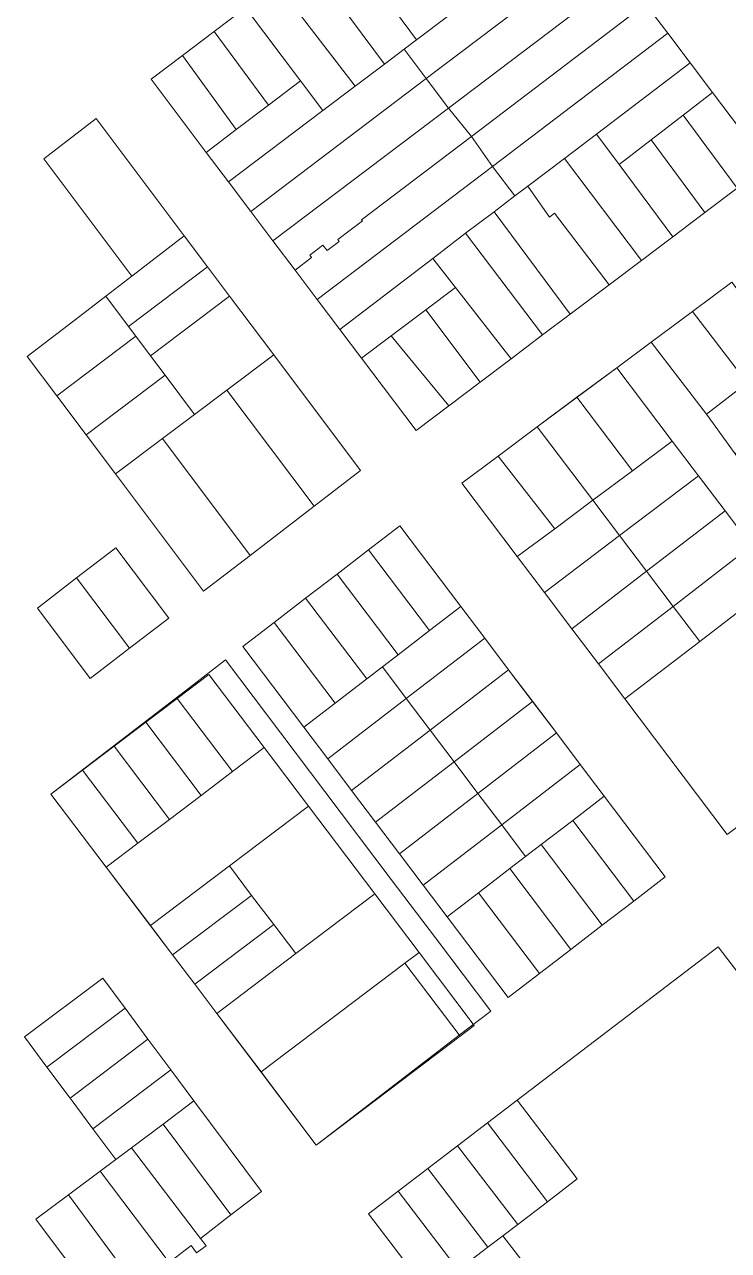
# Model space of a CAD drawing. Header units: metres. Extents: x 3873 to 16340, y -5213 to 3289.
# Drawn here: x 3875.2 to 4067.2, y 1827.7 to 2161.9 of the extents above; entities that cross this region are included whole.
import ezdxf

# ---------------------------------------------------------------- set-up
doc = ezdxf.new("R2010")
doc.units = ezdxf.units.M
doc.layers.add('CONTEXTO-MANZANAS', color=8, linetype='Continuous', lineweight=0, plot=False)
doc.layers.add('CONTEXTO-PARCELAS', color=9, linetype='Continuous', lineweight=0, plot=False)

msp = doc.modelspace()

# ---------------------------------------------------------------- linework, layer by layer
at = {"layer": 'CONTEXTO-MANZANAS'}
for points in [[(4069.54, 2117.32), (4060.75, 2110.69), (4051.97, 2104.07), (4043.41, 2097.6), (4034.66, 2090.98), (4024, 2082.94), (4016.5, 2077.29), (4007.88, 2070.79), (3999.47, 2064.44), (3990.94, 2058.01), (3981.97, 2051.23), (3967.07, 2070.94), (3961.16, 2078.79), (3955.04, 2086.99), (3949, 2094.96), (3942.95, 2102.94), (3936.89, 2110.99), (3930.82, 2119.04), (3924.75, 2127.07), (3909.72, 2147.01), (3918.32, 2153.51), (3926.91, 2160.01), (3935.5, 2166.47)], [(4044.59, 2167.53), (4050.64, 2159.57), (4056.69, 2151.47), (4062.79, 2143.41), (4077.79, 2123.57)], [(4066.79, 1941.13), (4038.91, 1978.04), (4031.72, 1987.62), (4024.47, 1997.19), (4016.97, 2007.1), (4009.57, 2016.88), (3994.47, 2036.88), (4004.38, 2044.29), (4015, 2052.26), (4025.88, 2060.3), (4036.71, 2068.36), (4046.12, 2075.36), (4057.38, 2083.73), (4068.1, 2091.69)], [(4007.08, 1896.61), (3990.44, 1918.63), (3983.93, 1927.24), (3977.42, 1935.86), (3970.91, 1944.48), (3964.39, 1953.11), (3957.88, 1961.72), (3951.37, 1970.34), (3934.74, 1992.36), (3943.3, 1998.94), (3951.86, 2005.52), (3960.44, 2012.12), (3969.01, 2018.71), (3977.57, 2025.29), (3994.2, 2003.26), (4000.7, 1994.64), (4007.21, 1986.02), (4013.72, 1977.41), (4020.24, 1968.77), (4026.74, 1960.15), (4033.25, 1951.53), (4049.88, 1929.51), (4041.32, 1922.92), (4032.75, 1916.34), (4024.21, 1909.77), (4015.64, 1903.19), (4007.08, 1896.61)], [(3882.41, 1952.13), (3921.42, 1982.12), (3929.98, 1988.7), (3945.05, 1968.75), (3957.1, 1952.81), (3975.19, 1928.86), (3987.25, 1912.9), (4002.32, 1892.95), (3993.76, 1886.37), (3954.75, 1856.38), (3939.69, 1876.33), (3927.64, 1892.29), (3921.61, 1900.27), (3915.58, 1908.24), (3909.55, 1916.23), (3897.49, 1932.19), (3882.41, 1952.13)], [(4087.63, 1956.63), (4066.79, 1941.13)], [(3985.38, 1816.21), (3968.99, 1837.67), (3977.1, 1843.86), (3985.2, 1850.05), (3993.31, 1856.24), (4001.42, 1862.43), (4009.52, 1868.62), (4064.36, 1910.5)], [(4064.36, 1910.5), (4100.78, 1862.81), (4107.45, 1854.07), (4114.13, 1845.33), (4120.8, 1836.59), (4137.19, 1815.13)]]:
    msp.add_lwpolyline(points, dxfattribs=at)
at = {"layer": 'CONTEXTO-PARCELAS'}
for points in [[(3982.13, 2157.79), (3961.25, 2185.91), (3970.04, 2192.54), (3990.91, 2164.44), (3982.13, 2157.79)], [(3982.13, 2157.79), (3961.25, 2185.91), (3970.04, 2192.54), (3990.91, 2164.44), (3982.13, 2157.79)], [(3990.91, 2164.44), (3999.69, 2171.07), (4026.54, 2191.38), (4032.57, 2183.4), (3984.73, 2147.19), (3978.69, 2155.19), (3982.13, 2157.79), (3990.91, 2164.44)], [(3990.91, 2164.44), (3999.69, 2171.07), (4026.54, 2191.38), (4032.57, 2183.4), (3984.73, 2147.19), (3978.69, 2155.19), (3982.13, 2157.79), (3990.91, 2164.44)], [(3982.13, 2157.79), (3978.69, 2155.19), (3973.35, 2151.16), (3952.47, 2179.29), (3961.25, 2185.91), (3982.13, 2157.79)], [(3982.13, 2157.79), (3978.69, 2155.19), (3973.35, 2151.16), (3952.47, 2179.29), (3961.25, 2185.91), (3982.13, 2157.79)], [(3984.73, 2147.19), (4032.57, 2183.4), (4038.6, 2175.42), (3990.78, 2139.18), (3984.73, 2147.19)], [(3984.73, 2147.19), (4032.57, 2183.4), (4038.6, 2175.42), (3990.78, 2139.18), (3984.73, 2147.19)], [(3965.35, 2145.1), (3944.04, 2172.91), (3952.47, 2179.29), (3973.35, 2151.16), (3965.35, 2145.1)], [(3965.35, 2145.1), (3944.04, 2172.91), (3952.47, 2179.29), (3973.35, 2151.16), (3965.35, 2145.1)], [(3956.57, 2138.47), (3950.47, 2146.57), (3935.5, 2166.47), (3944.04, 2172.91), (3965.35, 2145.1), (3956.57, 2138.47)], [(3956.57, 2138.47), (3950.47, 2146.57), (3935.5, 2166.47), (3944.04, 2172.91), (3965.35, 2145.1), (3956.57, 2138.47)], [(3997.13, 2131.39), (3990.78, 2139.18), (4038.6, 2175.42), (4044.59, 2167.53), (3997.13, 2131.39)], [(3997.13, 2131.39), (3990.78, 2139.18), (4038.6, 2175.42), (4044.59, 2167.53), (3997.13, 2131.39)], [(3926.91, 2160.01), (3935.5, 2166.47), (3950.47, 2146.57), (3941.72, 2139.94), (3926.91, 2160.01)], [(3926.91, 2160.01), (3935.5, 2166.47), (3950.47, 2146.57), (3941.72, 2139.94), (3926.91, 2160.01)], [(3997.13, 2131.39), (4044.59, 2167.53), (4050.64, 2159.57), (4002.86, 2123.23), (3997.13, 2131.39)], [(3997.13, 2131.39), (4044.59, 2167.53), (4050.64, 2159.57), (4002.86, 2123.23), (3997.13, 2131.39)], [(3918.32, 2153.51), (3926.91, 2160.01), (3941.72, 2139.94), (3932.94, 2133.29), (3918.32, 2153.51)], [(3918.32, 2153.51), (3926.91, 2160.01), (3941.72, 2139.94), (3932.94, 2133.29), (3918.32, 2153.51)], [(4008.88, 2115.19), (4002.86, 2123.23), (4050.64, 2159.57), (4056.69, 2151.47), (4031.19, 2132.07), (4022.44, 2125.41), (4012.44, 2117.91), (4008.88, 2115.19)], [(4008.88, 2115.19), (4002.86, 2123.23), (4050.64, 2159.57), (4056.69, 2151.47), (4031.19, 2132.07), (4022.44, 2125.41), (4012.44, 2117.91), (4008.88, 2115.19)], [(3924.75, 2127.07), (3909.72, 2147.01), (3918.32, 2153.51), (3932.94, 2133.29), (3924.75, 2127.07)], [(3924.75, 2127.07), (3909.72, 2147.01), (3918.32, 2153.51), (3932.94, 2133.29), (3924.75, 2127.07)], [(3956.57, 2138.47), (3965.35, 2145.1), (3973.35, 2151.16), (3978.69, 2155.19), (3984.73, 2147.19), (3936.89, 2110.99), (3930.82, 2119.04), (3956.57, 2138.47)], [(3956.57, 2138.47), (3965.35, 2145.1), (3973.35, 2151.16), (3978.69, 2155.19), (3984.73, 2147.19), (3936.89, 2110.99), (3930.82, 2119.04), (3956.57, 2138.47)], [(4031.19, 2132.07), (4056.69, 2151.47), (4062.79, 2143.41), (4054.79, 2137.22), (4046.07, 2130.47), (4037.38, 2123.76), (4031.19, 2132.07)], [(4031.19, 2132.07), (4056.69, 2151.47), (4062.79, 2143.41), (4054.79, 2137.22), (4046.07, 2130.47), (4037.38, 2123.76), (4031.19, 2132.07)], [(3941.72, 2139.94), (3950.47, 2146.57), (3956.57, 2138.47), (3930.82, 2119.04), (3924.75, 2127.07), (3932.94, 2133.29), (3941.72, 2139.94)], [(3941.72, 2139.94), (3950.47, 2146.57), (3956.57, 2138.47), (3930.82, 2119.04), (3924.75, 2127.07), (3932.94, 2133.29), (3941.72, 2139.94)], [(3936.89, 2110.99), (3984.73, 2147.19), (3990.78, 2139.18), (3942.95, 2102.94), (3936.89, 2110.99)], [(3936.89, 2110.99), (3984.73, 2147.19), (3990.78, 2139.18), (3942.95, 2102.94), (3936.89, 2110.99)], [(4069.54, 2117.32), (4054.79, 2137.22), (4062.79, 2143.41), (4077.79, 2123.57), (4069.54, 2117.32)], [(4069.54, 2117.32), (4054.79, 2137.22), (4062.79, 2143.41), (4077.79, 2123.57), (4069.54, 2117.32)], [(3894.72, 2136.29), (3918.76, 2104.31), (3904.49, 2093.34), (3880.46, 2125.31), (3894.72, 2136.29)], [(3894.72, 2136.29), (3918.76, 2104.31), (3904.49, 2093.34), (3880.46, 2125.31), (3894.72, 2136.29)], [(3990.78, 2139.18), (3997.13, 2131.39), (3967.13, 2108.7), (3967.37, 2108.38), (3960.63, 2103.29), (3961, 2102.81), (3957.69, 2100.3), (3956.57, 2101.77), (3952.99, 2099.05), (3953.5, 2098.38), (3949, 2094.96), (3942.95, 2102.94), (3990.78, 2139.18)], [(3990.78, 2139.18), (3997.13, 2131.39), (3967.13, 2108.7), (3967.37, 2108.38), (3960.63, 2103.29), (3961, 2102.81), (3957.69, 2100.3), (3956.57, 2101.77), (3952.99, 2099.05), (3953.5, 2098.38), (3949, 2094.96), (3942.95, 2102.94), (3990.78, 2139.18)], [(4046.07, 2130.47), (4054.79, 2137.22), (4069.54, 2117.32), (4060.75, 2110.69), (4046.07, 2130.47)], [(4046.07, 2130.47), (4054.79, 2137.22), (4069.54, 2117.32), (4060.75, 2110.69), (4046.07, 2130.47)], [(3961, 2102.81), (3960.63, 2103.29), (3967.37, 2108.38), (3967.13, 2108.7), (3997.13, 2131.39), (4002.86, 2123.23), (3955.04, 2086.99), (3949, 2094.96), (3953.5, 2098.38), (3952.99, 2099.05), (3956.57, 2101.77), (3957.69, 2100.3), (3961, 2102.81)], [(3961, 2102.81), (3960.63, 2103.29), (3967.37, 2108.38), (3967.13, 2108.7), (3997.13, 2131.39), (4002.86, 2123.23), (3955.04, 2086.99), (3949, 2094.96), (3953.5, 2098.38), (3952.99, 2099.05), (3956.57, 2101.77), (3957.69, 2100.3), (3961, 2102.81)], [(4043.41, 2097.6), (4022.44, 2125.41), (4031.19, 2132.07), (4037.38, 2123.76), (4051.97, 2104.07), (4043.41, 2097.6)], [(4043.41, 2097.6), (4022.44, 2125.41), (4031.19, 2132.07), (4037.38, 2123.76), (4051.97, 2104.07), (4043.41, 2097.6)], [(4037.38, 2123.76), (4046.07, 2130.47), (4060.75, 2110.69), (4051.97, 2104.07), (4037.38, 2123.76)], [(4037.38, 2123.76), (4046.07, 2130.47), (4060.75, 2110.69), (4051.97, 2104.07), (4037.38, 2123.76)], [(3955.04, 2086.99), (4002.86, 2123.23), (4008.88, 2115.19), (4003.25, 2110.88), (3995.5, 2105.01), (3986.54, 2098.16), (3961.16, 2078.79), (3955.04, 2086.99)], [(3955.04, 2086.99), (4002.86, 2123.23), (4008.88, 2115.19), (4003.25, 2110.88), (3995.5, 2105.01), (3986.54, 2098.16), (3961.16, 2078.79), (3955.04, 2086.99)], [(4034.66, 2090.98), (4019.75, 2110.54), (4018.32, 2109.44), (4012.44, 2117.91), (4022.44, 2125.41), (4043.41, 2097.6), (4034.66, 2090.98)], [(4034.66, 2090.98), (4019.75, 2110.54), (4018.32, 2109.44), (4012.44, 2117.91), (4022.44, 2125.41), (4043.41, 2097.6), (4034.66, 2090.98)], [(4024, 2082.94), (4003.25, 2110.88), (4008.88, 2115.19), (4012.44, 2117.91), (4018.32, 2109.44), (4019.75, 2110.54), (4034.66, 2090.98), (4024, 2082.94)], [(4024, 2082.94), (4003.25, 2110.88), (4008.88, 2115.19), (4012.44, 2117.91), (4018.32, 2109.44), (4019.75, 2110.54), (4034.66, 2090.98), (4024, 2082.94)], [(4016.5, 2077.29), (3995.5, 2105.01), (4003.25, 2110.88), (4024, 2082.94), (4016.5, 2077.29)], [(4016.5, 2077.29), (3995.5, 2105.01), (4003.25, 2110.88), (4024, 2082.94), (4016.5, 2077.29)], [(3918.76, 2104.31), (3925.13, 2095.85), (3903.55, 2079.63), (3897.36, 2087.86), (3904.49, 2093.34), (3918.76, 2104.31)], [(3918.76, 2104.31), (3925.13, 2095.85), (3903.55, 2079.63), (3897.36, 2087.86), (3904.49, 2093.34), (3918.76, 2104.31)], [(3992.72, 2090.23), (3986.54, 2098.16), (3995.5, 2105.01), (4016.5, 2077.29), (4007.88, 2070.79), (3992.72, 2090.23)], [(3992.72, 2090.23), (3986.54, 2098.16), (3995.5, 2105.01), (4016.5, 2077.29), (4007.88, 2070.79), (3992.72, 2090.23)], [(3986.54, 2098.16), (3992.72, 2090.23), (3984.66, 2084.19), (3975.22, 2077.07), (3967.07, 2070.94), (3961.16, 2078.79), (3986.54, 2098.16)], [(3986.54, 2098.16), (3992.72, 2090.23), (3984.66, 2084.19), (3975.22, 2077.07), (3967.07, 2070.94), (3961.16, 2078.79), (3986.54, 2098.16)], [(3931.14, 2087.86), (3909.55, 2071.63), (3905.55, 2076.97), (3903.55, 2079.63), (3925.13, 2095.85), (3931.14, 2087.86)], [(3931.14, 2087.86), (3909.55, 2071.63), (3905.55, 2076.97), (3903.55, 2079.63), (3925.13, 2095.85), (3931.14, 2087.86)], [(3999.47, 2064.44), (3984.66, 2084.19), (3992.72, 2090.23), (4007.88, 2070.79), (3999.47, 2064.44)], [(3999.47, 2064.44), (3984.66, 2084.19), (3992.72, 2090.23), (4007.88, 2070.79), (3999.47, 2064.44)], [(4057.38, 2083.73), (4068.1, 2091.69), (4082.75, 2072.35), (4072.29, 2064.26), (4057.38, 2083.73)], [(4057.38, 2083.73), (4068.1, 2091.69), (4082.75, 2072.35), (4072.29, 2064.26), (4057.38, 2083.73)], [(3875.96, 2071.4), (3890.22, 2082.37), (3897.36, 2087.86), (3903.55, 2079.63), (3905.55, 2076.97), (3883.97, 2060.74), (3875.96, 2071.4)], [(3875.96, 2071.4), (3890.22, 2082.37), (3897.36, 2087.86), (3903.55, 2079.63), (3905.55, 2076.97), (3883.97, 2060.74), (3875.96, 2071.4)], [(3943.15, 2071.87), (3930.36, 2062.26), (3921.57, 2055.65), (3913.56, 2066.31), (3909.55, 2071.63), (3931.14, 2087.86), (3943.15, 2071.87)], [(3943.15, 2071.87), (3930.36, 2062.26), (3921.57, 2055.65), (3913.56, 2066.31), (3909.55, 2071.63), (3931.14, 2087.86), (3943.15, 2071.87)], [(3975.22, 2077.07), (3984.66, 2084.19), (3999.47, 2064.44), (3990.94, 2058.01), (3975.22, 2077.07)], [(3975.22, 2077.07), (3984.66, 2084.19), (3999.47, 2064.44), (3990.94, 2058.01), (3975.22, 2077.07)], [(4046.13, 2075.35), (4057.38, 2083.73), (4072.29, 2064.26), (4061.16, 2055.69), (4046.13, 2075.35)], [(4046.13, 2075.35), (4057.38, 2083.73), (4072.29, 2064.26), (4061.16, 2055.69), (4046.13, 2075.35)], [(3883.97, 2060.74), (3905.55, 2076.97), (3909.55, 2071.63), (3913.56, 2066.31), (3891.98, 2050.09), (3883.97, 2060.74)], [(3883.97, 2060.74), (3905.55, 2076.97), (3909.55, 2071.63), (3913.56, 2066.31), (3891.98, 2050.09), (3883.97, 2060.74)], [(3967.07, 2070.94), (3975.22, 2077.07), (3990.94, 2058.01), (3981.97, 2051.23), (3967.07, 2070.94)], [(3967.07, 2070.94), (3975.22, 2077.07), (3990.94, 2058.01), (3981.97, 2051.23), (3967.07, 2070.94)], [(4091.05, 1996.61), (4080.75, 2010.19), (4073.47, 2019.79), (4066.25, 2029.32), (4059, 2038.88), (4051.85, 2048.35), (4036.72, 2068.35), (4046.13, 2075.35), (4061.16, 2055.69), (4069.04, 2044.88), (4076.72, 2034.35), (4084.57, 2023.57), (4092.29, 2012.98), (4099.6, 2002.95), (4091.05, 1996.61)], [(4091.05, 1996.61), (4080.75, 2010.19), (4073.47, 2019.79), (4066.25, 2029.32), (4059, 2038.88), (4051.85, 2048.35), (4036.72, 2068.35), (4046.13, 2075.35), (4061.16, 2055.69), (4069.04, 2044.88), (4076.72, 2034.35), (4084.57, 2023.57), (4092.29, 2012.98), (4099.6, 2002.95), (4091.05, 1996.61)], [(3943.15, 2071.87), (3966.85, 2040.35), (3954.17, 2030.6), (3930.36, 2062.26), (3943.15, 2071.87)], [(3943.15, 2071.87), (3966.85, 2040.35), (3954.17, 2030.6), (3930.36, 2062.26), (3943.15, 2071.87)], [(4061.16, 2055.69), (4072.29, 2064.26), (4082.75, 2072.35), (4089.6, 2063.32), (4090.85, 2061.63), (4069.04, 2044.88), (4061.16, 2055.69)], [(4061.16, 2055.69), (4072.29, 2064.26), (4082.75, 2072.35), (4089.6, 2063.32), (4090.85, 2061.63), (4069.04, 2044.88), (4061.16, 2055.69)], [(3921.57, 2055.65), (3912.78, 2049.04), (3899.99, 2039.42), (3891.98, 2050.09), (3913.56, 2066.31), (3921.57, 2055.65)], [(3921.57, 2055.65), (3912.78, 2049.04), (3899.99, 2039.42), (3891.98, 2050.09), (3913.56, 2066.31), (3921.57, 2055.65)], [(4025.82, 2060.38), (4036.72, 2068.35), (4051.85, 2048.35), (4041, 2040.29), (4025.82, 2060.38)], [(4025.82, 2060.38), (4036.72, 2068.35), (4051.85, 2048.35), (4041, 2040.29), (4025.82, 2060.38)], [(3954.17, 2030.6), (3936.73, 2017.18), (3912.78, 2049.04), (3921.57, 2055.65), (3930.36, 2062.26), (3954.17, 2030.6)], [(3954.17, 2030.6), (3936.73, 2017.18), (3912.78, 2049.04), (3921.57, 2055.65), (3930.36, 2062.26), (3954.17, 2030.6)], [(4015, 2052.26), (4025.82, 2060.38), (4041, 2040.29), (4030.19, 2032.23), (4015, 2052.26)], [(4015, 2052.26), (4025.82, 2060.38), (4041, 2040.29), (4030.19, 2032.23), (4015, 2052.26)], [(4004.38, 2044.29), (4015, 2052.26), (4030.19, 2032.23), (4019.79, 2024.48), (4004.38, 2044.29)], [(4004.38, 2044.29), (4015, 2052.26), (4030.19, 2032.23), (4019.79, 2024.48), (4004.38, 2044.29)], [(3936.73, 2017.18), (3924.04, 2007.43), (3899.99, 2039.42), (3912.78, 2049.04), (3936.73, 2017.18)], [(3936.73, 2017.18), (3924.04, 2007.43), (3899.99, 2039.42), (3912.78, 2049.04), (3936.73, 2017.18)], [(4030.19, 2032.23), (4041, 2040.29), (4051.85, 2048.35), (4059, 2038.88), (4037.47, 2022.6), (4030.19, 2032.23)], [(4030.19, 2032.23), (4041, 2040.29), (4051.85, 2048.35), (4059, 2038.88), (4037.47, 2022.6), (4030.19, 2032.23)], [(4009.57, 2016.88), (3994.47, 2036.88), (4004.38, 2044.29), (4019.79, 2024.48), (4009.57, 2016.88)], [(4009.57, 2016.88), (3994.47, 2036.88), (4004.38, 2044.29), (4019.79, 2024.48), (4009.57, 2016.88)], [(4037.47, 2022.6), (4059, 2038.88), (4066.25, 2029.32), (4044.85, 2012.85), (4037.47, 2022.6)], [(4037.47, 2022.6), (4059, 2038.88), (4066.25, 2029.32), (4044.85, 2012.85), (4037.47, 2022.6)], [(4016.97, 2007.1), (4009.57, 2016.88), (4019.79, 2024.48), (4030.19, 2032.23), (4037.47, 2022.6), (4016.97, 2007.1)], [(4016.97, 2007.1), (4009.57, 2016.88), (4019.79, 2024.48), (4030.19, 2032.23), (4037.47, 2022.6), (4016.97, 2007.1)], [(4044.85, 2012.85), (4066.25, 2029.32), (4073.47, 2019.79), (4052.1, 2003.29), (4044.85, 2012.85)], [(4044.85, 2012.85), (4066.25, 2029.32), (4073.47, 2019.79), (4052.1, 2003.29), (4044.85, 2012.85)], [(3977.57, 2025.29), (3994.2, 2003.26), (3985.64, 1996.68), (3969.01, 2018.71), (3977.57, 2025.29)], [(3977.57, 2025.29), (3994.2, 2003.26), (3985.64, 1996.68), (3969.01, 2018.71), (3977.57, 2025.29)], [(3977.57, 2025.29), (3994.2, 2003.26), (3985.64, 1996.68), (3969.01, 2018.71), (3977.57, 2025.29)], [(4016.97, 2007.1), (4037.47, 2022.6), (4044.85, 2012.85), (4024.47, 1997.19), (4016.97, 2007.1)], [(4016.97, 2007.1), (4037.47, 2022.6), (4044.85, 2012.85), (4024.47, 1997.19), (4016.97, 2007.1)], [(3889.41, 2011.07), (3900.11, 2019.3), (3914.53, 2000.12), (3903.83, 1991.88), (3889.41, 2011.07)], [(3889.41, 2011.07), (3900.11, 2019.3), (3914.53, 2000.12), (3903.83, 1991.88), (3889.41, 2011.07)], [(4080.75, 2010.19), (4069.25, 2001.35), (4059.35, 1993.73), (4052.1, 2003.29), (4073.47, 2019.79), (4080.75, 2010.19)], [(4080.75, 2010.19), (4069.25, 2001.35), (4059.35, 1993.73), (4052.1, 2003.29), (4073.47, 2019.79), (4080.75, 2010.19)], [(3969.01, 2018.71), (3985.64, 1996.68), (3977.08, 1990.1), (3960.44, 2012.12), (3969.01, 2018.71)], [(3969.01, 2018.71), (3985.64, 1996.68), (3977.08, 1990.1), (3960.44, 2012.12), (3969.01, 2018.71)], [(3969.01, 2018.71), (3985.64, 1996.68), (3977.08, 1990.1), (3960.44, 2012.12), (3969.01, 2018.71)], [(4024.47, 1997.19), (4044.85, 2012.85), (4052.1, 2003.29), (4031.69, 1987.6), (4024.47, 1997.19)], [(4024.47, 1997.19), (4044.85, 2012.85), (4052.1, 2003.29), (4031.69, 1987.6), (4024.47, 1997.19)], [(3878.71, 2002.84), (3889.41, 2011.07), (3903.83, 1991.88), (3893.13, 1983.65), (3878.71, 2002.84)], [(3878.71, 2002.84), (3889.41, 2011.07), (3903.83, 1991.88), (3893.13, 1983.65), (3878.71, 2002.84)], [(3960.44, 2012.12), (3977.08, 1990.1), (3968.51, 1983.51), (3951.86, 2005.52), (3960.44, 2012.12)], [(3960.44, 2012.12), (3977.08, 1990.1), (3968.51, 1983.51), (3951.86, 2005.52), (3960.44, 2012.12)], [(3960.44, 2012.12), (3977.08, 1990.1), (3968.51, 1983.51), (3951.86, 2005.52), (3960.44, 2012.12)], [(3951.86, 2005.52), (3968.51, 1983.51), (3959.94, 1976.92), (3943.3, 1998.94), (3951.86, 2005.52)], [(3951.86, 2005.52), (3968.51, 1983.51), (3959.94, 1976.92), (3943.3, 1998.94), (3951.86, 2005.52)], [(3951.86, 2005.52), (3968.51, 1983.51), (3959.94, 1976.92), (3943.3, 1998.94), (3951.86, 2005.52)], [(4000.7, 1994.64), (3979.3, 1978.18), (3972.79, 1986.8), (3977.08, 1990.1), (3985.64, 1996.68), (3994.2, 2003.26), (4000.7, 1994.64)], [(4000.7, 1994.64), (3979.3, 1978.18), (3972.79, 1986.8), (3977.08, 1990.1), (3985.64, 1996.68), (3994.2, 2003.26), (4000.7, 1994.64)], [(4000.7, 1994.64), (3979.3, 1978.18), (3972.79, 1986.8), (3977.08, 1990.1), (3985.64, 1996.68), (3994.2, 2003.26), (4000.7, 1994.64)], [(4038.91, 1978.04), (4031.69, 1987.6), (4052.1, 2003.29), (4059.35, 1993.73), (4038.91, 1978.04)], [(4038.91, 1978.04), (4031.69, 1987.6), (4052.1, 2003.29), (4059.35, 1993.73), (4038.91, 1978.04)], [(4059.35, 1993.73), (4069.25, 2001.35), (4083.78, 1982.56), (4085.72, 1980.04), (4075.75, 1972.16), (4087.63, 1956.63), (4066.79, 1941.13), (4038.91, 1978.04), (4059.35, 1993.73)], [(4059.35, 1993.73), (4069.25, 2001.35), (4083.78, 1982.56), (4085.72, 1980.04), (4075.75, 1972.16), (4087.63, 1956.63), (4066.79, 1941.13), (4038.91, 1978.04), (4059.35, 1993.73)], [(3943.3, 1998.94), (3959.94, 1976.92), (3951.37, 1970.34), (3934.74, 1992.36), (3943.3, 1998.94)], [(3943.3, 1998.94), (3959.94, 1976.92), (3951.37, 1970.34), (3934.74, 1992.36), (3943.3, 1998.94)], [(3943.3, 1998.94), (3959.94, 1976.92), (3951.37, 1970.34), (3934.74, 1992.36), (3943.3, 1998.94)], [(4007.21, 1986.02), (3985.81, 1969.57), (3979.3, 1978.18), (4000.7, 1994.64), (4007.21, 1986.02)], [(4007.21, 1986.02), (3985.81, 1969.57), (3979.3, 1978.18), (4000.7, 1994.64), (4007.21, 1986.02)], [(4007.21, 1986.02), (3985.81, 1969.57), (3979.3, 1978.18), (4000.7, 1994.64), (4007.21, 1986.02)], [(3951.37, 1970.34), (3959.94, 1976.92), (3968.51, 1983.51), (3972.79, 1986.8), (3979.3, 1978.18), (3957.88, 1961.72), (3951.37, 1970.34)], [(3951.37, 1970.34), (3959.94, 1976.92), (3968.51, 1983.51), (3972.79, 1986.8), (3979.3, 1978.18), (3957.88, 1961.72), (3951.37, 1970.34)], [(3951.37, 1970.34), (3959.94, 1976.92), (3968.51, 1983.51), (3972.79, 1986.8), (3979.3, 1978.18), (3957.88, 1961.72), (3951.37, 1970.34)], [(4013.72, 1977.4), (3992.33, 1960.93), (3985.81, 1969.57), (4007.21, 1986.02), (4013.72, 1977.4)], [(4013.72, 1977.4), (3992.33, 1960.93), (3985.81, 1969.57), (4007.21, 1986.02), (4013.72, 1977.4)], [(4013.72, 1977.4), (3992.33, 1960.93), (3985.81, 1969.57), (4007.21, 1986.02), (4013.72, 1977.4)], [(3925.47, 1984.71), (3940.55, 1964.77), (3931.94, 1958.25), (3916.86, 1978.19), (3925.47, 1984.71)], [(3925.47, 1984.71), (3940.55, 1964.77), (3931.94, 1958.25), (3916.86, 1978.19), (3925.47, 1984.71)], [(3916.86, 1978.19), (3931.94, 1958.25), (3923.33, 1951.74), (3908.24, 1971.68), (3916.86, 1978.19)], [(3916.86, 1978.19), (3931.94, 1958.25), (3923.33, 1951.74), (3908.24, 1971.68), (3916.86, 1978.19)], [(3957.88, 1961.72), (3979.3, 1978.18), (3985.81, 1969.57), (3964.39, 1953.11), (3957.88, 1961.72)], [(3957.88, 1961.72), (3979.3, 1978.18), (3985.81, 1969.57), (3964.39, 1953.11), (3957.88, 1961.72)], [(3957.88, 1961.72), (3979.3, 1978.18), (3985.81, 1969.57), (3964.39, 1953.11), (3957.88, 1961.72)], [(4020.24, 1968.77), (3998.83, 1952.31), (3992.33, 1960.93), (4013.72, 1977.4), (4020.24, 1968.77)], [(4020.24, 1968.77), (3998.83, 1952.31), (3992.33, 1960.93), (4013.72, 1977.4), (4020.24, 1968.77)], [(4020.24, 1968.77), (3998.83, 1952.31), (3992.33, 1960.93), (4013.72, 1977.4), (4020.24, 1968.77)], [(3908.24, 1971.68), (3923.33, 1951.74), (3914.71, 1945.22), (3899.63, 1965.16), (3908.24, 1971.68)], [(3908.24, 1971.68), (3923.33, 1951.74), (3914.71, 1945.22), (3899.63, 1965.16), (3908.24, 1971.68)], [(3964.39, 1953.11), (3985.81, 1969.57), (3992.33, 1960.93), (3970.91, 1944.48), (3964.39, 1953.11)], [(3964.39, 1953.11), (3985.81, 1969.57), (3992.33, 1960.93), (3970.91, 1944.48), (3964.39, 1953.11)], [(3964.39, 1953.11), (3985.81, 1969.57), (3992.33, 1960.93), (3970.91, 1944.48), (3964.39, 1953.11)], [(4026.74, 1960.15), (4005.34, 1943.7), (3998.83, 1952.31), (4020.24, 1968.77), (4026.74, 1960.15)], [(4026.74, 1960.15), (4005.34, 1943.7), (3998.83, 1952.31), (4020.24, 1968.77), (4026.74, 1960.15)], [(4026.74, 1960.15), (4005.34, 1943.7), (3998.83, 1952.31), (4020.24, 1968.77), (4026.74, 1960.15)], [(3899.63, 1965.16), (3914.71, 1945.22), (3906.1, 1938.71), (3891.02, 1958.65), (3899.63, 1965.16)], [(3899.63, 1965.16), (3914.71, 1945.22), (3906.1, 1938.71), (3891.02, 1958.65), (3899.63, 1965.16)], [(3940.55, 1964.77), (3952.62, 1948.82), (3931.09, 1932.53), (3909.55, 1916.24), (3897.49, 1932.19), (3906.1, 1938.71), (3914.71, 1945.22), (3923.33, 1951.74), (3931.94, 1958.25), (3940.55, 1964.77)], [(3940.55, 1964.77), (3952.62, 1948.82), (3931.09, 1932.53), (3909.55, 1916.24), (3897.49, 1932.19), (3906.1, 1938.71), (3914.71, 1945.22), (3923.33, 1951.74), (3931.94, 1958.25), (3940.55, 1964.77)], [(3970.91, 1944.48), (3992.33, 1960.93), (3998.83, 1952.31), (3977.42, 1935.86), (3970.91, 1944.48)], [(3970.91, 1944.48), (3992.33, 1960.93), (3998.83, 1952.31), (3977.42, 1935.86), (3970.91, 1944.48)], [(3970.91, 1944.48), (3992.33, 1960.93), (3998.83, 1952.31), (3977.42, 1935.86), (3970.91, 1944.48)], [(4011.84, 1935.08), (4005.34, 1943.7), (4026.74, 1960.15), (4033.25, 1951.53), (4024.69, 1944.95), (4016.12, 1938.37), (4011.84, 1935.08)], [(4011.84, 1935.08), (4005.34, 1943.7), (4026.74, 1960.15), (4033.25, 1951.53), (4024.69, 1944.95), (4016.12, 1938.37), (4011.84, 1935.08)], [(4011.84, 1935.08), (4005.34, 1943.7), (4026.74, 1960.15), (4033.25, 1951.53), (4024.69, 1944.95), (4016.12, 1938.37), (4011.84, 1935.08)], [(3891.02, 1958.65), (3906.1, 1938.71), (3897.49, 1932.19), (3882.4, 1952.13), (3891.02, 1958.65)], [(3891.02, 1958.65), (3906.1, 1938.71), (3897.49, 1932.19), (3882.4, 1952.13), (3891.02, 1958.65)], [(3977.42, 1935.86), (3998.83, 1952.31), (4005.34, 1943.7), (3983.93, 1927.24), (3977.42, 1935.86)], [(3977.42, 1935.86), (3998.83, 1952.31), (4005.34, 1943.7), (3983.93, 1927.24), (3977.42, 1935.86)], [(3977.42, 1935.86), (3998.83, 1952.31), (4005.34, 1943.7), (3983.93, 1927.24), (3977.42, 1935.86)], [(3952.62, 1948.82), (3970.72, 1924.89), (3949.18, 1908.6), (3943.15, 1916.58), (3937.06, 1924.47), (3931.09, 1932.53), (3952.62, 1948.82)], [(3952.62, 1948.82), (3970.72, 1924.89), (3949.18, 1908.6), (3943.15, 1916.58), (3937.06, 1924.47), (3931.09, 1932.53), (3952.62, 1948.82)], [(4041.32, 1922.92), (4024.69, 1944.95), (4033.25, 1951.53), (4049.88, 1929.51), (4041.32, 1922.92)], [(4041.32, 1922.92), (4024.69, 1944.95), (4033.25, 1951.53), (4049.88, 1929.51), (4041.32, 1922.92)], [(4041.32, 1922.92), (4024.69, 1944.95), (4033.25, 1951.53), (4049.88, 1929.51), (4041.32, 1922.92)], [(3983.93, 1927.24), (4005.34, 1943.7), (4011.84, 1935.08), (4007.57, 1931.79), (3999, 1925.21), (3990.44, 1918.63), (3983.93, 1927.24)], [(3983.93, 1927.24), (4005.34, 1943.7), (4011.84, 1935.08), (4007.57, 1931.79), (3999, 1925.21), (3990.44, 1918.63), (3983.93, 1927.24)], [(3983.93, 1927.24), (4005.34, 1943.7), (4011.84, 1935.08), (4007.57, 1931.79), (3999, 1925.21), (3990.44, 1918.63), (3983.93, 1927.24)], [(4032.75, 1916.34), (4016.12, 1938.37), (4024.69, 1944.95), (4041.32, 1922.92), (4032.75, 1916.34)], [(4032.75, 1916.34), (4016.12, 1938.37), (4024.69, 1944.95), (4041.32, 1922.92), (4032.75, 1916.34)], [(4032.75, 1916.34), (4016.12, 1938.37), (4024.69, 1944.95), (4041.32, 1922.92), (4032.75, 1916.34)], [(4024.21, 1909.77), (4007.57, 1931.79), (4016.12, 1938.37), (4032.75, 1916.34), (4024.21, 1909.77)], [(4024.21, 1909.77), (4007.57, 1931.79), (4016.12, 1938.37), (4032.75, 1916.34), (4024.21, 1909.77)], [(4024.21, 1909.77), (4007.57, 1931.79), (4016.12, 1938.37), (4032.75, 1916.34), (4024.21, 1909.77)], [(3909.55, 1916.24), (3931.09, 1932.53), (3937.06, 1924.47), (3915.58, 1908.24), (3909.55, 1916.24)], [(3909.55, 1916.24), (3931.09, 1932.53), (3937.06, 1924.47), (3915.58, 1908.24), (3909.55, 1916.24)], [(4015.64, 1903.19), (3999, 1925.21), (4007.57, 1931.79), (4024.21, 1909.77), (4015.64, 1903.19)], [(4015.64, 1903.19), (3999, 1925.21), (4007.57, 1931.79), (4024.21, 1909.77), (4015.64, 1903.19)], [(4015.64, 1903.19), (3999, 1925.21), (4007.57, 1931.79), (4024.21, 1909.77), (4015.64, 1903.19)], [(3915.58, 1908.24), (3937.06, 1924.47), (3943.15, 1916.58), (3921.62, 1900.29), (3915.58, 1908.24)], [(3915.58, 1908.24), (3937.06, 1924.47), (3943.15, 1916.58), (3921.62, 1900.29), (3915.58, 1908.24)], [(3982.78, 1908.94), (3978.95, 1906.05), (3939.72, 1876.37), (3927.65, 1892.32), (3949.18, 1908.6), (3970.72, 1924.89), (3982.78, 1908.94)], [(3982.78, 1908.94), (3978.95, 1906.05), (3939.72, 1876.37), (3927.65, 1892.32), (3949.18, 1908.6), (3970.72, 1924.89), (3982.78, 1908.94)], [(3990.44, 1918.63), (3999, 1925.21), (4015.64, 1903.19), (4007.08, 1896.61), (3990.44, 1918.63)], [(3990.44, 1918.63), (3999, 1925.21), (4015.64, 1903.19), (4007.08, 1896.61), (3990.44, 1918.63)], [(3990.44, 1918.63), (3999, 1925.21), (4015.64, 1903.19), (4007.08, 1896.61), (3990.44, 1918.63)], [(3943.15, 1916.58), (3949.18, 1908.6), (3927.65, 1892.32), (3921.62, 1900.29), (3943.15, 1916.58)], [(3943.15, 1916.58), (3949.18, 1908.6), (3927.65, 1892.32), (3921.62, 1900.29), (3943.15, 1916.58)], [(3982.78, 1908.94), (3997.86, 1889), (3994.04, 1886.11), (3978.95, 1906.05), (3982.78, 1908.94)], [(3982.78, 1908.94), (3997.86, 1889), (3994.04, 1886.11), (3978.95, 1906.05), (3982.78, 1908.94)], [(4012.32, 1822.94), (4005.64, 1831.68), (4009.7, 1834.78), (4017.8, 1840.97), (4025.91, 1847.16), (4009.52, 1868.62), (4064.36, 1910.5)], [(4012.32, 1822.94), (4005.64, 1831.68), (4009.7, 1834.78), (4017.8, 1840.97), (4025.91, 1847.16), (4009.52, 1868.62), (4064.36, 1910.5)], [(4064.36, 1910.5), (4100.78, 1862.81), (4080.51, 1847.34), (4087.19, 1838.59), (4093.86, 1829.85), (4100.54, 1821.11)], [(4064.36, 1910.5), (4100.78, 1862.81), (4080.51, 1847.34), (4087.19, 1838.59), (4093.86, 1829.85), (4100.54, 1821.11)], [(3939.72, 1876.37), (3978.95, 1906.05), (3994.04, 1886.11), (3954.75, 1856.38), (3939.72, 1876.37)], [(3939.72, 1876.37), (3978.95, 1906.05), (3994.04, 1886.11), (3954.75, 1856.38), (3939.72, 1876.37)], [(3875.19, 1885.88), (3896.54, 1901.88), (3902.6, 1893.73), (3881.32, 1877.66), (3875.19, 1885.88)], [(3875.19, 1885.88), (3896.54, 1901.88), (3902.6, 1893.73), (3881.32, 1877.66), (3875.19, 1885.88)], [(3875.19, 1885.88), (3896.54, 1901.88), (3902.6, 1893.73), (3881.32, 1877.66), (3875.19, 1885.88)], [(3887.63, 1869.19), (3881.32, 1877.66), (3902.6, 1893.73), (3908.85, 1885.32), (3887.63, 1869.19)], [(3887.63, 1869.19), (3881.32, 1877.66), (3902.6, 1893.73), (3908.85, 1885.32), (3887.63, 1869.19)], [(3887.63, 1869.19), (3881.32, 1877.66), (3902.6, 1893.73), (3908.85, 1885.32), (3887.63, 1869.19)], [(3893.85, 1860.85), (3888.16, 1868.48), (3887.63, 1869.19), (3908.85, 1885.32), (3915.1, 1876.91), (3893.85, 1860.85)], [(3893.85, 1860.85), (3888.16, 1868.48), (3887.63, 1869.19), (3908.85, 1885.32), (3915.1, 1876.91), (3893.85, 1860.85)], [(3893.85, 1860.85), (3888.16, 1868.48), (3887.63, 1869.19), (3908.85, 1885.32), (3915.1, 1876.91), (3893.85, 1860.85)], [(3893.85, 1860.85), (3915.1, 1876.91), (3921.41, 1868.44), (3912.97, 1862.13), (3904.38, 1855.69), (3900.07, 1852.48), (3893.85, 1860.85)], [(3893.85, 1860.85), (3915.1, 1876.91), (3921.41, 1868.44), (3912.97, 1862.13), (3904.38, 1855.69), (3900.07, 1852.48), (3893.85, 1860.85)], [(3893.85, 1860.85), (3915.1, 1876.91), (3921.41, 1868.44), (3912.97, 1862.13), (3904.38, 1855.69), (3900.07, 1852.48), (3893.85, 1860.85)], [(4009.52, 1868.62), (4025.91, 1847.16), (4017.8, 1840.97), (4001.42, 1862.43), (4009.52, 1868.62)], [(4009.52, 1868.62), (4025.91, 1847.16), (4017.8, 1840.97), (4001.42, 1862.43), (4009.52, 1868.62)], [(3931.47, 1837.35), (3912.97, 1862.13), (3921.41, 1868.44), (3939.82, 1843.76), (3931.47, 1837.35)], [(3931.47, 1837.35), (3912.97, 1862.13), (3921.41, 1868.44), (3939.82, 1843.76), (3931.47, 1837.35)], [(3931.47, 1837.35), (3912.97, 1862.13), (3921.41, 1868.44), (3939.82, 1843.76), (3931.47, 1837.35)], [(3923.19, 1830.98), (3904.38, 1855.69), (3912.97, 1862.13), (3931.47, 1837.35), (3923.19, 1830.98)], [(3923.19, 1830.98), (3904.38, 1855.69), (3912.97, 1862.13), (3931.47, 1837.35), (3923.19, 1830.98)], [(3923.19, 1830.98), (3904.38, 1855.69), (3912.97, 1862.13), (3931.47, 1837.35), (3923.19, 1830.98)], [(4001.42, 1862.43), (4017.8, 1840.97), (4009.7, 1834.78), (3993.31, 1856.24), (4001.42, 1862.43)], [(4001.42, 1862.43), (4017.8, 1840.97), (4009.7, 1834.78), (3993.31, 1856.24), (4001.42, 1862.43)], [(3904.38, 1855.69), (3923.19, 1830.98), (3924.72, 1828.98), (3922.13, 1827.07), (3920.63, 1829.01), (3914.63, 1824.38), (3895.82, 1849.29), (3900.07, 1852.48), (3904.38, 1855.69)], [(3904.38, 1855.69), (3923.19, 1830.98), (3924.72, 1828.98), (3922.13, 1827.07), (3920.63, 1829.01), (3914.63, 1824.38), (3895.82, 1849.29), (3900.07, 1852.48), (3904.38, 1855.69)], [(3904.38, 1855.69), (3923.19, 1830.98), (3924.72, 1828.98), (3922.13, 1827.07), (3920.63, 1829.01), (3914.63, 1824.38), (3895.82, 1849.29), (3900.07, 1852.48), (3904.38, 1855.69)], [(3993.31, 1856.24), (4009.7, 1834.78), (4005.64, 1831.68), (4001.59, 1828.59), (3985.2, 1850.05), (3993.31, 1856.24)], [(3993.31, 1856.24), (4009.7, 1834.78), (4005.64, 1831.68), (4001.59, 1828.59), (3985.2, 1850.05), (3993.31, 1856.24)], [(3905.79, 1817.6), (3887.16, 1842.85), (3895.82, 1849.29), (3914.63, 1824.38), (3905.79, 1817.6)], [(3905.79, 1817.6), (3887.16, 1842.85), (3895.82, 1849.29), (3914.63, 1824.38), (3905.79, 1817.6)], [(3905.79, 1817.6), (3887.16, 1842.85), (3895.82, 1849.29), (3914.63, 1824.38), (3905.79, 1817.6)], [(3985.2, 1850.05), (4001.59, 1828.59), (3993.48, 1822.4), (3977.1, 1843.86), (3985.2, 1850.05)], [(3985.2, 1850.05), (4001.59, 1828.59), (3993.48, 1822.4), (3977.1, 1843.86), (3985.2, 1850.05)], [(3897.16, 1810.98), (3878.32, 1836.23), (3887.16, 1842.85), (3905.79, 1817.6), (3897.16, 1810.98)], [(3897.16, 1810.98), (3878.32, 1836.23), (3887.16, 1842.85), (3905.79, 1817.6), (3897.16, 1810.98)], [(3897.16, 1810.98), (3878.32, 1836.23), (3887.16, 1842.85), (3905.79, 1817.6), (3897.16, 1810.98)], [(3977.1, 1843.86), (3993.48, 1822.4), (3985.38, 1816.21), (3968.99, 1837.67), (3977.1, 1843.86)], [(3977.1, 1843.86), (3993.48, 1822.4), (3985.38, 1816.21), (3968.99, 1837.67), (3977.1, 1843.86)], [(4012.32, 1822.94), (3992.05, 1807.46), (3985.38, 1816.21), (3993.48, 1822.4), (4001.59, 1828.59), (4005.64, 1831.68), (4012.32, 1822.94)], [(4012.32, 1822.94), (3992.05, 1807.46), (3985.38, 1816.21), (3993.48, 1822.4), (4001.59, 1828.59), (4005.64, 1831.68), (4012.32, 1822.94)]]:
    msp.add_lwpolyline(points, dxfattribs=at)

doc.saveas('drawing.dxf')
